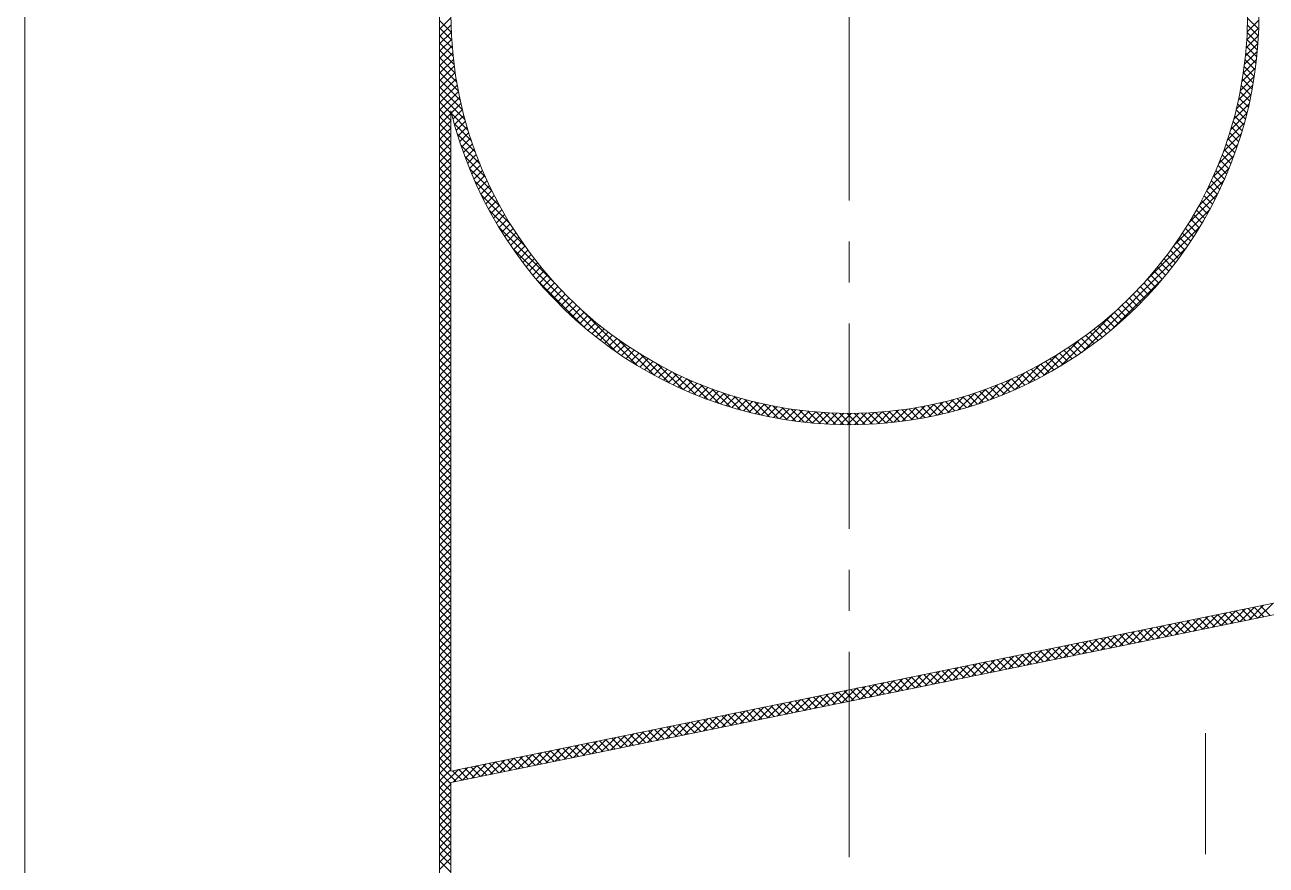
# Model space of a CAD drawing. Header units: millimetres. Extents: x 2882 to 3476, y 1065 to 1485.
# Drawn here: x 3191.02 to 3206.15, y 1157.94 to 1168.18 of the extents above; entities that cross this region are included whole.
import ezdxf

# ---------------------------------------------------------------- set-up
doc = ezdxf.new("R2010")
doc.units = ezdxf.units.MM
doc.linetypes.add('CENTERX2', pattern=[4, 2.5, -0.5, 0.5, -0.5])
for name, color, linetype, lineweight, true_color in [('1', 1, 'Continuous', 18, 0xff0000), ('2', 2, 'Continuous', 18, 0xffff00), ('3', 3, 'CENTERX2', 18, 0x00ff00)]:
    doc.layers.add(name, color=color, linetype=linetype, lineweight=lineweight, true_color=true_color)

msp = doc.modelspace()

# ---------------------------------------------------------------- linework, layer by layer
at = {"layer": '1'}
for p, q in [((3191.02333, 1177.20858), (3191.02333, 1111.95782)), ((3196.07902, 1168.30298), (3196.07902, 1120.86342)), ((3196.21741, 1167.13559), (3196.21741, 1159.09086)), ((3208.26101, 1161.54648), (3196.21741, 1159.09086)), ((3208.3171, 1161.41668), (3196.21741, 1158.94962)), ((3196.21741, 1158.94962), (3196.21741, 1130.21678))]:
    msp.add_line(p, q, dxfattribs=at)
msp.add_circle((3201.07201, 1168.30298), 4.85459, dxfattribs=at)
msp.add_arc((3201.07201, 1168.30298), 4.99298, 193.521266, 41.296095, dxfattribs=at)
at = {"layer": '2'}
for p, q in [((3196.07902, 1168.12974), (3196.21754, 1168.26826)), ((3196.22209, 1168.08998), (3196.07902, 1168.23305)), ((3205.92213, 1168.09456), (3206.06455, 1168.23699)), ((3206.06194, 1168.12841), (3205.92644, 1168.26391)), ((3196.07902, 1168.03994), (3196.21897, 1168.17989)), ((3196.22719, 1167.99508), (3196.07902, 1168.14325)), ((3196.07902, 1167.95014), (3196.22195, 1168.09307)), ((3196.23432, 1167.89814), (3196.07902, 1168.05344)), ((3205.91009, 1167.90292), (3206.05865, 1168.05149)), ((3205.91712, 1167.99976), (3206.0625, 1168.14513)), ((3206.05304, 1167.95771), (3205.92188, 1168.08887)), ((3206.05818, 1168.04236), (3205.92493, 1168.17562)), ((3196.07902, 1167.86033), (3196.2264, 1168.00771)), ((3196.24364, 1167.79902), (3196.07902, 1167.96364)), ((3196.07902, 1167.77053), (3196.23225, 1167.92376)), ((3205.90088, 1167.80391), (3206.05292, 1167.95595)), ((3206.03881, 1167.79233), (3205.91145, 1167.91969)), ((3206.04656, 1167.87438), (3205.91736, 1168.00358)), ((3196.25531, 1167.69755), (3196.07902, 1167.87384)), ((3196.07902, 1167.68073), (3196.23943, 1167.84114)), ((3196.26953, 1167.59353), (3196.07902, 1167.78403)), ((3196.07902, 1167.59093), (3196.2479, 1167.7598)), ((3205.87524, 1167.59866), (3206.03523, 1167.75866)), ((3205.88933, 1167.70256), (3206.04516, 1167.85839)), ((3206.01968, 1167.63185), (3205.89567, 1167.75586)), ((3206.02983, 1167.7115), (3205.9042, 1167.83714)), ((3196.28653, 1167.48673), (3196.07902, 1167.69423)), ((3196.07902, 1167.50112), (3196.25759, 1167.67969)), ((3196.30656, 1167.37689), (3196.07902, 1167.60443)), ((3196.07902, 1167.41132), (3196.26847, 1167.60077)), ((3205.85839, 1167.49201), (3206.02297, 1167.6566)), ((3205.99602, 1167.47592), (3205.87499, 1167.59695)), ((3206.0084, 1167.55334), (3205.88592, 1167.67581)), ((3196.07902, 1167.32152), (3196.28048, 1167.52298)), ((3196.32996, 1167.26368), (3196.07902, 1167.51463)), ((3196.07902, 1167.23172), (3196.2936, 1167.44629)), ((3205.81527, 1167.26929), (3205.99067, 1167.44468)), ((3205.8385, 1167.38232), (3206.00819, 1167.55201)), ((3205.96812, 1167.32421), (3205.84975, 1167.44258)), ((3205.98258, 1167.39955), (3205.86292, 1167.51921)), ((3196.35712, 1167.14673), (3196.07902, 1167.42482)), ((3196.07902, 1167.14191), (3196.30778, 1167.37067)), ((3196.3885, 1167.02555), (3196.07902, 1167.33502)), ((3196.07902, 1167.05211), (3196.32298, 1167.29607)), ((3205.78831, 1167.15253), (3205.97013, 1167.33435)), ((3205.93625, 1167.17647), (3205.82026, 1167.29246)), ((3205.95267, 1167.24986), (3205.83552, 1167.367)), ((3196.21741, 1167.10683), (3196.07902, 1167.24522)), ((3196.21741, 1167.01703), (3196.07902, 1167.15542)), ((3196.22424, 1167.10753), (3196.33919, 1167.22247)), ((3196.24246, 1167.03594), (3196.35636, 1167.14984)), ((3205.75715, 1167.03157), (3205.94628, 1167.22069)), ((3205.90064, 1167.03247), (3205.7868, 1167.14632)), ((3205.9189, 1167.10402), (3205.80401, 1167.21891)), ((3196.07902, 1166.96231), (3196.21741, 1167.1007)), ((3196.21741, 1166.92722), (3196.07902, 1167.06561)), ((3196.07902, 1166.87251), (3196.21741, 1167.0109)), ((3196.21741, 1166.83742), (3196.07902, 1166.97581)), ((3196.4247, 1166.89954), (3196.22672, 1167.09752)), ((3196.46649, 1166.76795), (3196.25864, 1166.9758)), ((3196.26156, 1166.96524), (3196.37447, 1167.07815)), ((3196.28153, 1166.89541), (3196.39349, 1167.00737)), ((3205.67971, 1166.77451), (3205.88703, 1166.98184)), ((3205.7212, 1166.90581), (3205.91873, 1167.10334)), ((3205.86149, 1166.89203), (3205.74957, 1167.00394)), ((3205.8815, 1166.96182), (3205.76864, 1167.07467)), ((3196.07902, 1166.7827), (3196.21741, 1166.92109)), ((3196.21741, 1166.74762), (3196.07902, 1166.88601)), ((3196.07902, 1166.6929), (3196.21741, 1166.83129)), ((3196.51488, 1166.62976), (3196.29532, 1166.84932)), ((3196.30234, 1166.82642), (3196.41341, 1166.93749)), ((3196.32398, 1166.75826), (3196.4342, 1166.86847)), ((3205.63167, 1166.63667), (3205.85061, 1166.85561)), ((3205.81895, 1166.75495), (3205.70878, 1166.86513)), ((3205.84063, 1166.82308), (3205.72961, 1166.9341)), ((3196.21741, 1166.65782), (3196.07902, 1166.79621)), ((3196.07902, 1166.6031), (3196.21741, 1166.74149)), ((3196.21741, 1166.56801), (3196.07902, 1166.7064)), ((3196.57123, 1166.4836), (3196.33749, 1166.71735)), ((3196.34643, 1166.6909), (3196.45583, 1166.8003)), ((3196.36966, 1166.62433), (3196.4783, 1166.73297)), ((3205.57574, 1166.49094), (3205.80872, 1166.72393)), ((3205.7732, 1166.6211), (3205.6646, 1166.7297)), ((3205.79647, 1166.68763), (3205.6871, 1166.797)), ((3196.07902, 1166.5133), (3196.21741, 1166.65169)), ((3196.21741, 1166.47821), (3196.07902, 1166.6166)), ((3196.07902, 1166.42349), (3196.21741, 1166.56188)), ((3196.21741, 1166.38841), (3196.07902, 1166.5268)), ((3196.63753, 1166.3275), (3196.38613, 1166.5789)), ((3196.39367, 1166.55854), (3196.50158, 1166.66644)), ((3196.41844, 1166.4935), (3196.52565, 1166.60071)), ((3196.44395, 1166.42921), (3196.5505, 1166.53576)), ((3205.50999, 1166.33539), (3205.76043, 1166.58583)), ((3205.6988, 1166.42609), (3205.59228, 1166.53261)), ((3205.72435, 1166.49035), (3205.61717, 1166.59752)), ((3205.74915, 1166.55535), (3205.64128, 1166.66322)), ((3196.07902, 1166.33369), (3196.21741, 1166.47208)), ((3196.21741, 1166.29861), (3196.07902, 1166.437)), ((3196.07902, 1166.24389), (3196.21741, 1166.38228)), ((3196.71676, 1166.15847), (3196.44255, 1166.43268)), ((3196.4702, 1166.36565), (3196.57611, 1166.47157)), ((3196.49716, 1166.30281), (3196.60248, 1166.40814)), ((3205.43148, 1166.16708), (3205.70442, 1166.44002)), ((3205.64552, 1166.29977), (3205.54023, 1166.40506)), ((3205.67252, 1166.36257), (3205.56663, 1166.46846)), ((3196.21741, 1166.2088), (3196.07902, 1166.34719)), ((3196.07902, 1166.15409), (3196.21741, 1166.29247)), ((3196.21741, 1166.119), (3196.07902, 1166.25739)), ((3196.81391, 1165.97152), (3196.50861, 1166.27681)), ((3196.52483, 1166.24068), (3196.62958, 1166.34544)), ((3196.5532, 1166.17925), (3196.65741, 1166.28346)), ((3196.58225, 1166.1185), (3196.68595, 1166.2222)), ((3205.33537, 1165.98117), (3205.63888, 1166.28468)), ((3205.56033, 1166.11555), (3205.45665, 1166.21923)), ((3205.58942, 1166.17627), (3205.48523, 1166.28046)), ((3205.61782, 1166.23767), (3205.51309, 1166.3424)), ((3196.07902, 1166.06428), (3196.21741, 1166.20267)), ((3196.21741, 1166.0292), (3196.07902, 1166.16759)), ((3196.07902, 1165.97448), (3196.21741, 1166.11287)), ((3196.21741, 1165.9394), (3196.07902, 1166.07779)), ((3196.93855, 1165.75707), (3196.58713, 1166.1085)), ((3196.61198, 1166.05842), (3196.7152, 1166.16164)), ((3196.64237, 1165.99902), (3196.74514, 1166.10178)), ((3205.21243, 1165.76843), (3205.56106, 1166.11706)), ((3205.50014, 1165.99613), (3205.3974, 1166.09888)), ((3205.53057, 1166.05551), (3205.42737, 1166.15871)), ((3196.07902, 1165.88468), (3196.21741, 1166.02307)), ((3196.21741, 1165.84959), (3196.07902, 1165.98798)), ((3196.07902, 1165.79488), (3196.21741, 1165.93326)), ((3196.67343, 1165.94027), (3196.77576, 1166.0426)), ((3197.11458, 1165.49124), (3196.68266, 1165.92316)), ((3196.70513, 1165.88217), (3196.80705, 1165.98409)), ((3196.73748, 1165.82472), (3196.83901, 1165.92625)), ((3205.04004, 1165.50623), (3205.46651, 1165.9327)), ((3205.40494, 1165.82193), (3205.30343, 1165.92344)), ((3205.43732, 1165.87935), (3205.33542, 1165.98125)), ((3205.46905, 1165.93742), (3205.36675, 1166.03973)), ((3196.21741, 1165.75979), (3196.07902, 1165.89818)), ((3196.07902, 1165.70507), (3196.21741, 1165.84346)), ((3196.21741, 1165.66999), (3196.07902, 1165.80838)), ((3196.77046, 1165.7679), (3196.87163, 1165.86906)), ((3196.80408, 1165.71171), (3196.9049, 1165.81253)), ((3205.33828, 1165.70898), (3205.23747, 1165.80979)), ((3205.37192, 1165.76514), (3205.27077, 1165.86629)), ((3196.07902, 1165.61527), (3196.21741, 1165.75366)), ((3196.21741, 1165.58019), (3196.07902, 1165.71858)), ((3196.07902, 1165.52547), (3196.21741, 1165.66386)), ((3196.21741, 1165.49038), (3196.07902, 1165.62877)), ((3197.49354, 1165.02247), (3196.80372, 1165.7123)), ((3196.83831, 1165.65614), (3196.93882, 1165.75664)), ((3196.87317, 1165.60119), (3196.97337, 1165.70139)), ((3196.90863, 1165.54685), (3197.00855, 1165.64677)), ((3204.69221, 1165.0686), (3205.34701, 1165.7234)), ((3205.23363, 1165.54422), (3205.13373, 1165.64412)), ((3205.26913, 1165.59853), (3205.16894, 1165.69871)), ((3205.30401, 1165.65345), (3205.20353, 1165.75393)), ((3196.07902, 1165.43566), (3196.21741, 1165.57405)), ((3196.21741, 1165.40058), (3196.07902, 1165.53897)), ((3196.07902, 1165.34586), (3196.21741, 1165.48425)), ((3196.9447, 1165.49312), (3197.04436, 1165.59278)), ((3196.98138, 1165.44), (3197.08079, 1165.53941)), ((3197.01865, 1165.38747), (3197.11784, 1165.48666)), ((3203.90481, 1164.19139), (3205.18359, 1165.47017)), ((3205.12353, 1165.38492), (3205.02435, 1165.4841)), ((3205.16083, 1165.43742), (3205.06143, 1165.53682)), ((3205.19753, 1165.49052), (3205.09789, 1165.59016)), ((3196.21741, 1165.31078), (3196.07902, 1165.44917)), ((3196.07902, 1165.25606), (3196.21741, 1165.39445)), ((3196.21741, 1165.22098), (3196.07902, 1165.35937)), ((3198.225, 1164.20122), (3196.97024, 1165.45597)), ((3197.05652, 1165.33553), (3197.1555, 1165.43451)), ((3197.09497, 1165.28418), (3197.19377, 1165.38298)), ((3197.13402, 1165.23343), (3197.23265, 1165.33205)), ((3205.00807, 1165.23096), (3204.90946, 1165.32958)), ((3205.04715, 1165.28169), (3204.94836, 1165.38048)), ((3205.08563, 1165.33301), (3204.98666, 1165.43199)), ((3196.07902, 1165.16626), (3196.21741, 1165.30465)), ((3196.21741, 1165.13117), (3196.07902, 1165.26956)), ((3196.07902, 1165.07645), (3196.21741, 1165.21484)), ((3196.21741, 1165.04137), (3196.07902, 1165.17976)), ((3197.17365, 1165.18325), (3197.27212, 1165.28173)), ((3197.21386, 1165.13366), (3197.3122, 1165.232)), ((3197.25465, 1165.08465), (3197.35287, 1165.18287)), ((3204.88736, 1165.08227), (3204.78915, 1165.18048)), ((3204.92818, 1165.13125), (3204.82985, 1165.22959)), ((3204.96842, 1165.18082), (3204.86995, 1165.27929)), ((3196.07902, 1164.98665), (3196.21741, 1165.12504)), ((3196.21741, 1164.95157), (3196.07902, 1165.08996)), ((3196.07902, 1164.89685), (3196.21741, 1165.03524)), ((3197.83482, 1164.5016), (3197.27062, 1165.06579)), ((3197.29601, 1165.03621), (3197.39413, 1165.13433)), ((3197.33796, 1164.98835), (3197.43599, 1165.08638)), ((3197.38047, 1164.94106), (3197.47844, 1165.03903)), ((3204.28089, 1164.47768), (3204.89731, 1165.09409)), ((3204.76145, 1164.93877), (3204.66349, 1165.03673)), ((3204.804, 1164.98603), (3204.70597, 1165.08406)), ((3204.84597, 1165.03386), (3204.74785, 1165.13198)), ((3196.21741, 1164.86177), (3196.07902, 1165.00016)), ((3196.07902, 1164.80705), (3196.21741, 1164.94544)), ((3196.21741, 1164.77196), (3196.07902, 1164.91035)), ((3197.42356, 1164.89435), (3197.52148, 1164.99226)), ((3197.46722, 1164.84821), (3197.5651, 1164.94609)), ((3197.51146, 1164.80264), (3197.60932, 1164.9005)), ((3204.63039, 1164.80043), (3204.53253, 1164.89829)), ((3204.67465, 1164.84597), (3204.57677, 1164.94385)), ((3204.71834, 1164.89209), (3204.62042, 1164.99)), ((3196.07902, 1164.71724), (3196.21741, 1164.85563)), ((3196.21741, 1164.68216), (3196.07902, 1164.82055)), ((3196.07902, 1164.62744), (3196.21741, 1164.76583)), ((3196.21741, 1164.59236), (3196.07902, 1164.73075)), ((3197.55626, 1164.75764), (3197.65412, 1164.8555)), ((3197.60163, 1164.71321), (3197.6995, 1164.81108)), ((3197.64758, 1164.66936), (3197.74548, 1164.76726)), ((3197.6941, 1164.62607), (3197.79205, 1164.72402)), ((3198.48133, 1164.03469), (3197.7915, 1164.72452)), ((3204.44763, 1164.62398), (3204.34968, 1164.72192)), ((3204.49418, 1164.66723), (3204.39627, 1164.76513)), ((3204.54015, 1164.71106), (3204.44228, 1164.80893)), ((3204.58555, 1164.75546), (3204.4877, 1164.85332)), ((3196.07902, 1164.53764), (3196.21741, 1164.67603)), ((3196.21741, 1164.50256), (3196.07902, 1164.64095)), ((3196.07902, 1164.44784), (3196.21741, 1164.58623)), ((3197.74119, 1164.58336), (3197.8392, 1164.68137)), ((3197.78885, 1164.54122), (3197.88694, 1164.63931)), ((3197.83709, 1164.49966), (3197.93528, 1164.59784)), ((3197.88591, 1164.45867), (3197.98421, 1164.55697)), ((3203.65159, 1164.02797), (3204.30639, 1164.68277)), ((3204.25571, 1164.45669), (3204.15741, 1164.55499)), ((3204.30455, 1164.49765), (3204.20636, 1164.59584)), ((3204.35282, 1164.53918), (3204.25473, 1164.63727)), ((3204.40051, 1164.58129), (3204.3025, 1164.6793)), ((3196.21741, 1164.41275), (3196.07902, 1164.55114)), ((3196.07902, 1164.35803), (3196.21741, 1164.49642)), ((3196.21741, 1164.32295), (3196.07902, 1164.46134)), ((3196.07902, 1164.26823), (3196.21741, 1164.40662)), ((3197.9353, 1164.41826), (3198.03373, 1164.51669)), ((3197.98528, 1164.37844), (3198.08385, 1164.47701)), ((3198.03584, 1164.33919), (3198.13458, 1164.43793)), ((3204.10569, 1164.33729), (3204.00695, 1164.43604)), ((3204.15628, 1164.37651), (3204.0577, 1164.47509)), ((3204.20628, 1164.41631), (3204.10785, 1164.51474)), ((3196.21741, 1164.23315), (3196.07902, 1164.37154)), ((3196.07902, 1164.17843), (3196.21741, 1164.31682)), ((3196.21741, 1164.14335), (3196.07902, 1164.28173)), ((3198.08698, 1164.30054), (3198.1859, 1164.39945)), ((3198.13872, 1164.26247), (3198.23784, 1164.36159)), ((3198.19105, 1164.22499), (3198.29038, 1164.32433)), ((3198.24397, 1164.18811), (3198.34354, 1164.28769)), ((3198.69219, 1163.91363), (3198.26027, 1164.34555)), ((3203.44228, 1163.90847), (3203.86875, 1164.33494)), ((3203.89745, 1164.18633), (3203.79786, 1164.28591)), ((3203.9504, 1164.22318), (3203.85105, 1164.32253)), ((3204.00276, 1164.26063), (3203.90363, 1164.35975)), ((3204.05452, 1164.29867), (3203.95559, 1164.39759)), ((3196.07902, 1164.08863), (3196.21741, 1164.22702)), ((3196.21741, 1164.05354), (3196.07902, 1164.19193)), ((3196.07902, 1163.99882), (3196.21741, 1164.13721)), ((3196.21741, 1163.96374), (3196.07902, 1164.10213)), ((3198.29749, 1164.15184), (3198.39732, 1164.25166)), ((3198.35162, 1164.11616), (3198.45173, 1164.21627)), ((3198.40636, 1164.0811), (3198.50676, 1164.1815)), ((3198.46172, 1164.04665), (3198.56243, 1164.14736)), ((3198.5177, 1164.01283), (3198.61874, 1164.11387)), ((3198.87753, 1163.8181), (3198.5261, 1164.16952)), ((3203.25793, 1163.81392), (3203.60656, 1164.16255)), ((3203.62357, 1164.01119), (3203.52251, 1164.11226)), ((3203.67958, 1164.04499), (3203.57885, 1164.14572)), ((3203.73496, 1164.07941), (3203.63455, 1164.17982)), ((3203.78973, 1164.11444), (3203.68962, 1164.21455)), ((3203.84389, 1164.15008), (3203.74405, 1164.24992)), ((3196.07902, 1163.90902), (3196.21741, 1164.04741)), ((3196.21741, 1163.87394), (3196.07902, 1164.01233)), ((3196.07902, 1163.81922), (3196.21741, 1163.95761)), ((3198.5743, 1163.97963), (3198.6757, 1164.08103)), ((3198.63154, 1163.94706), (3198.73332, 1164.04885)), ((3198.68941, 1163.91514), (3198.7916, 1164.01732)), ((3199.04584, 1163.73959), (3198.74054, 1164.04488)), ((3198.74794, 1163.88386), (3198.85055, 1163.98647)), ((3198.80712, 1163.85324), (3198.91018, 1163.9563)), ((3203.09031, 1163.7361), (3203.39382, 1164.03961)), ((3203.33399, 1163.85176), (3203.23091, 1163.95485)), ((3203.3932, 1163.88235), (3203.29057, 1163.98498)), ((3203.45176, 1163.9136), (3203.34955, 1164.0158)), ((3203.50967, 1163.94549), (3203.40787, 1164.04729)), ((3203.56694, 1163.97802), (3203.46552, 1164.07945)), ((3196.21741, 1163.78414), (3196.07902, 1163.92252)), ((3196.07902, 1163.72942), (3196.21741, 1163.86781)), ((3196.21741, 1163.69433), (3196.07902, 1163.83272)), ((3198.86696, 1163.82328), (3198.9705, 1163.92682)), ((3198.92748, 1163.794), (3199.03152, 1163.89804)), ((3199.20171, 1163.67352), (3198.9275, 1163.94773)), ((3198.98868, 1163.76539), (3199.09325, 1163.86996)), ((3199.05058, 1163.73749), (3199.1557, 1163.84261)), ((3199.34793, 1163.6171), (3199.09653, 1163.8685)), ((3199.11317, 1163.71028), (3199.21889, 1163.81599)), ((3199.48638, 1163.56846), (3199.25263, 1163.8022)), ((3202.65106, 1163.56626), (3202.88404, 1163.79924)), ((3202.78916, 1163.61456), (3203.0396, 1163.865)), ((3203.02777, 1163.70897), (3202.92203, 1163.81471)), ((3202.93496, 1163.67056), (3203.2079, 1163.9435)), ((3203.0904, 1163.73614), (3202.98525, 1163.8413)), ((3203.15233, 1163.76402), (3203.04773, 1163.86861)), ((3203.21356, 1163.79259), (3203.1095, 1163.89665)), ((3203.27411, 1163.82184), (3203.17055, 1163.9254)), ((3196.07902, 1163.63961), (3196.21741, 1163.778)), ((3196.21741, 1163.60453), (3196.07902, 1163.74292)), ((3196.07902, 1163.54981), (3196.21741, 1163.6882)), ((3196.21741, 1163.51473), (3196.07902, 1163.65312)), ((3199.17649, 1163.68379), (3199.28282, 1163.79012)), ((3199.24052, 1163.65803), (3199.3475, 1163.76501)), ((3199.3053, 1163.633), (3199.41297, 1163.74067)), ((3199.37084, 1163.60873), (3199.47922, 1163.71712)), ((3199.61835, 1163.52629), (3199.39879, 1163.74585)), ((3199.43714, 1163.58523), (3199.54628, 1163.69437)), ((3199.50423, 1163.56252), (3199.61416, 1163.67245)), ((3199.74483, 1163.48961), (3199.53698, 1163.69746)), ((3199.57211, 1163.5406), (3199.68288, 1163.65137)), ((3199.86655, 1163.4577), (3199.66857, 1163.65567)), ((3202.27164, 1163.45625), (3202.46917, 1163.65378)), ((3202.39314, 1163.48795), (3202.60047, 1163.69528)), ((3202.56857, 1163.53955), (3202.45776, 1163.65037)), ((3202.51937, 1163.52438), (3202.73831, 1163.74331)), ((3202.63649, 1163.56143), (3202.52652, 1163.6714)), ((3202.70362, 1163.58411), (3202.59444, 1163.69328)), ((3202.76996, 1163.60757), (3202.66154, 1163.71599)), ((3202.83553, 1163.6318), (3202.72783, 1163.7395)), ((3202.90035, 1163.65679), (3202.79333, 1163.7638)), ((3202.96442, 1163.68252), (3202.85806, 1163.78888)), ((3196.07902, 1163.46001), (3196.21741, 1163.5984)), ((3196.21741, 1163.42492), (3196.07902, 1163.56331)), ((3196.07902, 1163.37021), (3196.21741, 1163.5086)), ((3199.64082, 1163.51951), (3199.75247, 1163.63116)), ((3199.71036, 1163.49925), (3199.82294, 1163.61182)), ((3199.78077, 1163.47985), (3199.89432, 1163.5934)), ((3199.98409, 1163.42996), (3199.79458, 1163.61947)), ((3199.85205, 1163.46133), (3199.96663, 1163.5759)), ((3200.09791, 1163.40593), (3199.91576, 1163.58809)), ((3199.92423, 1163.44371), (3200.03989, 1163.55937)), ((3199.99734, 1163.42702), (3200.11414, 1163.54382)), ((3200.2084, 1163.38525), (3200.03271, 1163.56094)), ((3200.07141, 1163.41128), (3200.18942, 1163.52929)), ((3200.31587, 1163.36758), (3200.14592, 1163.53753)), ((3200.14646, 1163.39653), (3200.26574, 1163.5158)), ((3200.22252, 1163.38279), (3200.34314, 1163.50341)), ((3200.42058, 1163.35267), (3200.25576, 1163.5175)), ((3200.52276, 1163.34029), (3200.36256, 1163.5005)), ((3201.61633, 1163.33975), (3201.77632, 1163.49975)), ((3201.71839, 1163.35201), (3201.88298, 1163.5166)), ((3201.91775, 1163.38214), (3201.79706, 1163.50283)), ((3201.82297, 1163.36679), (3201.99266, 1163.53648)), ((3201.99387, 1163.39583), (3201.87453, 1163.51517)), ((3201.9303, 1163.38432), (3202.10569, 1163.55971)), ((3202.06897, 1163.41054), (3201.9509, 1163.5286)), ((3202.14308, 1163.42623), (3202.02622, 1163.54309)), ((3202.04064, 1163.40485), (3202.22245, 1163.58667)), ((3202.21624, 1163.44287), (3202.10052, 1163.55859)), ((3202.15429, 1163.4287), (3202.34342, 1163.61783)), ((3202.28847, 1163.46044), (3202.17384, 1163.57507)), ((3202.35979, 1163.47892), (3202.24619, 1163.59252)), ((3202.43024, 1163.49828), (3202.31761, 1163.6109)), ((3202.49982, 1163.5185), (3202.38813, 1163.63019)), ((3196.21741, 1163.33512), (3196.07902, 1163.47351)), ((3196.07902, 1163.2804), (3196.21741, 1163.41879)), ((3196.21741, 1163.24532), (3196.07902, 1163.38371)), ((3200.29963, 1163.37009), (3200.42168, 1163.49214)), ((3200.37782, 1163.35848), (3200.50138, 1163.48204)), ((3200.45714, 1163.348), (3200.58229, 1163.47315)), ((3200.6226, 1163.33026), (3200.46658, 1163.48628)), ((3200.53762, 1163.33867), (3200.66446, 1163.46552)), ((3200.72026, 1163.3224), (3200.56805, 1163.47461)), ((3200.6193, 1163.33056), (3200.74796, 1163.45921)), ((3200.8159, 1163.31657), (3200.66717, 1163.46529)), ((3200.70225, 1163.3237), (3200.83283, 1163.45428)), ((3200.90963, 1163.31263), (3200.76411, 1163.45816)), ((3200.78651, 1163.31816), (3200.91914, 1163.45079)), ((3201.00158, 1163.31049), (3200.85901, 1163.45306)), ((3200.87215, 1163.31399), (3201.00697, 1163.44882)), ((3201.09184, 1163.31003), (3200.95201, 1163.44987)), ((3200.95922, 1163.31127), (3201.0964, 1163.44844)), ((3201.1805, 1163.31117), (3201.04321, 1163.44847)), ((3201.04781, 1163.31005), (3201.18752, 1163.44976)), ((3201.26765, 1163.31383), (3201.13272, 1163.44876)), ((3201.13799, 1163.31043), (3201.28042, 1163.45286)), ((3201.35335, 1163.31793), (3201.22062, 1163.45066)), ((3201.22985, 1163.31249), (3201.37523, 1163.45786)), ((3201.43768, 1163.3234), (3201.30701, 1163.45407)), ((3201.3235, 1163.31633), (3201.47206, 1163.46489)), ((3201.52069, 1163.33019), (3201.39195, 1163.45894)), ((3201.41904, 1163.32207), (3201.57107, 1163.4741)), ((3201.60244, 1163.33825), (3201.47551, 1163.46518)), ((3201.5166, 1163.32983), (3201.67243, 1163.48566)), ((3201.68298, 1163.34751), (3201.55775, 1163.47274)), ((3201.76235, 1163.35795), (3201.63872, 1163.48157)), ((3201.84059, 1163.3695), (3201.71848, 1163.49162)), ((3196.07902, 1163.1906), (3196.21741, 1163.32899)), ((3196.21741, 1163.15552), (3196.07902, 1163.29391)), ((3196.07902, 1163.1008), (3196.21741, 1163.23919)), ((3196.21741, 1163.06571), (3196.07902, 1163.2041)), ((3196.07902, 1163.011), (3196.21741, 1163.14939)), ((3196.21741, 1162.97591), (3196.07902, 1163.1143)), ((3196.07902, 1162.92119), (3196.21741, 1163.05958)), ((3196.21741, 1162.88611), (3196.07902, 1163.0245)), ((3196.07902, 1162.83139), (3196.21741, 1162.96978)), ((3196.21741, 1162.79631), (3196.07902, 1162.9347)), ((3196.07902, 1162.74159), (3196.21741, 1162.87998)), ((3196.21741, 1162.7065), (3196.07902, 1162.84489)), ((3196.07902, 1162.65179), (3196.21741, 1162.79018)), ((3196.21741, 1162.6167), (3196.07902, 1162.75509)), ((3196.07902, 1162.56198), (3196.21741, 1162.70037)), ((3196.21741, 1162.5269), (3196.07902, 1162.66529)), ((3196.07902, 1162.47218), (3196.21741, 1162.61057)), ((3196.21741, 1162.4371), (3196.07902, 1162.57549)), ((3196.07902, 1162.38238), (3196.21741, 1162.52077)), ((3196.21741, 1162.34729), (3196.07902, 1162.48568)), ((3196.07902, 1162.29258), (3196.21741, 1162.43096)), ((3196.21741, 1162.25749), (3196.07902, 1162.39588)), ((3196.07902, 1162.20277), (3196.21741, 1162.34116)), ((3196.21741, 1162.16769), (3196.07902, 1162.30608)), ((3196.07902, 1162.11297), (3196.21741, 1162.25136)), ((3196.21741, 1162.07789), (3196.07902, 1162.21628)), ((3196.07902, 1162.02317), (3196.21741, 1162.16156)), ((3196.21741, 1161.98808), (3196.07902, 1162.12647)), ((3196.07902, 1161.93337), (3196.21741, 1162.07175)), ((3196.21741, 1161.89828), (3196.07902, 1162.03667)), ((3196.07902, 1161.84356), (3196.21741, 1161.98195)), ((3196.21741, 1161.80848), (3196.07902, 1161.94687)), ((3196.07902, 1161.75376), (3196.21741, 1161.89215)), ((3196.21741, 1161.71868), (3196.07902, 1161.85707)), ((3196.07902, 1161.66396), (3196.21741, 1161.80235)), ((3196.21741, 1161.62887), (3196.07902, 1161.76726)), ((3196.07902, 1161.57415), (3196.21741, 1161.71254)), ((3196.21741, 1161.53907), (3196.07902, 1161.67746)), ((3196.07902, 1161.48435), (3196.21741, 1161.62274)), ((3196.21741, 1161.44927), (3196.07902, 1161.58766)), ((3196.07902, 1161.39455), (3196.21741, 1161.53294)), ((3196.21741, 1161.35947), (3196.07902, 1161.49786)), ((3196.07902, 1161.30475), (3196.21741, 1161.44314)), ((3196.21741, 1161.26966), (3196.07902, 1161.40805)), ((3196.07902, 1161.21494), (3196.21741, 1161.35333)), ((3196.21741, 1161.17986), (3196.07902, 1161.31825)), ((3196.07902, 1161.12514), (3196.21741, 1161.26353)), ((3196.21741, 1161.09006), (3196.07902, 1161.22845)), ((3196.07902, 1161.03534), (3196.21741, 1161.17373)), ((3196.21741, 1161.00026), (3196.07902, 1161.13865)), ((3196.07902, 1160.94554), (3196.21741, 1161.08393)), ((3205.83193, 1160.90996), (3206.00934, 1161.08737)), ((3205.94473, 1160.93296), (3206.12214, 1161.11037)), ((3206.12602, 1160.96993), (3206.0087, 1161.08724)), ((3206.05753, 1160.95596), (3206.23494, 1161.13337)), ((3206.20061, 1160.98514), (3206.0833, 1161.10245)), ((3196.21741, 1160.91045), (3196.07902, 1161.04884)), ((3196.07902, 1160.85573), (3196.21741, 1160.99412)), ((3196.21741, 1160.82065), (3196.07902, 1160.95904)), ((3205.04231, 1160.74897), (3205.21972, 1160.92638)), ((3205.15512, 1160.77197), (3205.33252, 1160.94938)), ((3205.38009, 1160.81784), (3205.26277, 1160.93515)), ((3205.26792, 1160.79497), (3205.44533, 1160.97238)), ((3205.45468, 1160.83305), (3205.33736, 1160.95036)), ((3205.38072, 1160.81797), (3205.55813, 1160.99538)), ((3205.52927, 1160.84825), (3205.41196, 1160.96557)), ((3205.60387, 1160.86346), (3205.48655, 1160.98078)), ((3205.49352, 1160.84097), (3205.67093, 1161.01837)), ((3205.67846, 1160.87867), (3205.56114, 1160.99599)), ((3205.60632, 1160.86396), (3205.78373, 1161.04137)), ((3205.75305, 1160.89388), (3205.63574, 1161.0112)), ((3205.82765, 1160.90909), (3205.71033, 1161.02641)), ((3205.71913, 1160.88696), (3205.89654, 1161.06437)), ((3205.90224, 1160.9243), (3205.78492, 1161.04162)), ((3205.97683, 1160.93951), (3205.85952, 1161.05683)), ((3206.05143, 1160.95472), (3205.93411, 1161.07204)), ((3196.07902, 1160.76593), (3196.21741, 1160.90432)), ((3196.21741, 1160.73085), (3196.07902, 1160.86924)), ((3196.07902, 1160.67613), (3196.21741, 1160.81452)), ((3196.21741, 1160.64105), (3196.07902, 1160.77944)), ((3204.3655, 1160.61097), (3204.54291, 1160.78838)), ((3204.4783, 1160.63397), (3204.65571, 1160.81138)), ((3204.63415, 1160.66574), (3204.51684, 1160.78306)), ((3204.5911, 1160.65697), (3204.76851, 1160.83438)), ((3204.70875, 1160.68095), (3204.59143, 1160.79827)), ((3204.78334, 1160.69616), (3204.66602, 1160.81348)), ((3204.70391, 1160.67997), (3204.88132, 1160.85738)), ((3204.85793, 1160.71137), (3204.74062, 1160.82869)), ((3204.93253, 1160.72658), (3204.81521, 1160.8439)), ((3204.81671, 1160.70297), (3204.99412, 1160.88038)), ((3205.00712, 1160.74179), (3204.8898, 1160.85911)), ((3204.92951, 1160.72597), (3205.10692, 1160.90338)), ((3205.08171, 1160.757), (3204.9644, 1160.87432)), ((3205.15631, 1160.77221), (3205.03899, 1160.88953)), ((3205.2309, 1160.78742), (3205.11358, 1160.90473)), ((3205.30549, 1160.80263), (3205.18818, 1160.91994)), ((3196.07902, 1160.58633), (3196.21741, 1160.72472)), ((3196.21741, 1160.55124), (3196.07902, 1160.68963)), ((3196.07902, 1160.49652), (3196.21741, 1160.63491)), ((3203.57588, 1160.44997), (3203.75329, 1160.62738)), ((3203.68868, 1160.47297), (3203.86609, 1160.65038)), ((3203.88822, 1160.51365), (3203.7709, 1160.63097)), ((3203.80149, 1160.49597), (3203.9789, 1160.67338)), ((3203.96281, 1160.52886), (3203.8455, 1160.64618)), ((3203.91429, 1160.51897), (3204.0917, 1160.69638)), ((3204.03741, 1160.54407), (3203.92009, 1160.66139)), ((3204.112, 1160.55928), (3203.99468, 1160.6766)), ((3204.02709, 1160.54197), (3204.2045, 1160.71938)), ((3204.18659, 1160.57449), (3204.06928, 1160.69181)), ((3204.13989, 1160.56497), (3204.3173, 1160.74238)), ((3204.26119, 1160.5897), (3204.14387, 1160.70702)), ((3204.33578, 1160.60491), (3204.21846, 1160.72222)), ((3204.2527, 1160.58797), (3204.43011, 1160.76538)), ((3204.41037, 1160.62012), (3204.29306, 1160.73743)), ((3204.48497, 1160.63533), (3204.36765, 1160.75264)), ((3204.55956, 1160.65054), (3204.44224, 1160.76785)), ((3196.21741, 1160.46144), (3196.07902, 1160.59983)), ((3196.07902, 1160.40672), (3196.21741, 1160.54511)), ((3196.21741, 1160.37164), (3196.07902, 1160.51003)), ((3202.89907, 1160.31197), (3203.07648, 1160.48938)), ((3203.01187, 1160.33497), (3203.18928, 1160.51238)), ((3203.14229, 1160.36156), (3203.02497, 1160.47888)), ((3203.21688, 1160.37677), (3203.09956, 1160.49409)), ((3203.12467, 1160.35797), (3203.30208, 1160.53538)), ((3203.29147, 1160.39198), (3203.17416, 1160.5093)), ((3203.23748, 1160.38097), (3203.41489, 1160.55838)), ((3203.36607, 1160.40719), (3203.24875, 1160.52451)), ((3203.44066, 1160.4224), (3203.32334, 1160.53971)), ((3203.35028, 1160.40397), (3203.52769, 1160.58138)), ((3203.51525, 1160.43761), (3203.39794, 1160.55492)), ((3203.46308, 1160.42697), (3203.64049, 1160.60438)), ((3203.58985, 1160.45282), (3203.47253, 1160.57013)), ((3203.66444, 1160.46803), (3203.54712, 1160.58534)), ((3203.73903, 1160.48323), (3203.62172, 1160.60055)), ((3203.81363, 1160.49844), (3203.69631, 1160.61576)), ((3196.07902, 1160.31692), (3196.21741, 1160.45531)), ((3196.21741, 1160.28184), (3196.07902, 1160.42022)), ((3196.07902, 1160.22712), (3196.21741, 1160.36551)), ((3196.21741, 1160.19203), (3196.07902, 1160.33042)), ((3202.10945, 1160.15097), (3202.28686, 1160.32838)), ((3202.22225, 1160.17397), (3202.39966, 1160.35138)), ((3202.39635, 1160.20947), (3202.27904, 1160.32679)), ((3202.33506, 1160.19697), (3202.51247, 1160.37438)), ((3202.47095, 1160.22468), (3202.35363, 1160.342)), ((3202.54554, 1160.23989), (3202.42822, 1160.3572)), ((3202.44786, 1160.21997), (3202.62527, 1160.39738)), ((3202.62013, 1160.2551), (3202.50282, 1160.37241)), ((3202.56066, 1160.24297), (3202.73807, 1160.42038)), ((3202.69473, 1160.27031), (3202.57741, 1160.38762)), ((3202.76932, 1160.28552), (3202.652, 1160.40283)), ((3202.67346, 1160.26597), (3202.85087, 1160.44338)), ((3202.84391, 1160.30072), (3202.7266, 1160.41804)), ((3202.78627, 1160.28897), (3202.96368, 1160.46638)), ((3202.91851, 1160.31593), (3202.80119, 1160.43325)), ((3202.9931, 1160.33114), (3202.87578, 1160.44846)), ((3203.06769, 1160.34635), (3202.95038, 1160.46367)), ((3196.07902, 1160.13731), (3196.21741, 1160.2757)), ((3196.21741, 1160.10223), (3196.07902, 1160.24062)), ((3196.07902, 1160.04751), (3196.21741, 1160.1859)), ((3201.31984, 1159.98997), (3201.49725, 1160.16738)), ((3201.43264, 1160.01297), (3201.61005, 1160.19038)), ((3201.65042, 1160.05738), (3201.5331, 1160.17469)), ((3201.54544, 1160.03597), (3201.72285, 1160.21338)), ((3201.72501, 1160.07259), (3201.60769, 1160.1899)), ((3201.65824, 1160.05897), (3201.83565, 1160.23638)), ((3201.7996, 1160.0878), (3201.68229, 1160.20511)), ((3201.8742, 1160.10301), (3201.75688, 1160.22032)), ((3201.77105, 1160.08197), (3201.94846, 1160.25938)), ((3201.94879, 1160.11821), (3201.83147, 1160.23553)), ((3201.88385, 1160.10497), (3202.06126, 1160.28238)), ((3202.02338, 1160.13342), (3201.90607, 1160.25074)), ((3202.09798, 1160.14863), (3201.98066, 1160.26595)), ((3201.99665, 1160.12797), (3202.17406, 1160.30538)), ((3202.17257, 1160.16384), (3202.05526, 1160.28116)), ((3202.24717, 1160.17905), (3202.12985, 1160.29637)), ((3202.32176, 1160.19426), (3202.20444, 1160.31158)), ((3196.21741, 1160.01243), (3196.07902, 1160.15082)), ((3196.07902, 1159.95771), (3196.21741, 1160.0961)), ((3196.21741, 1159.92263), (3196.07902, 1160.06101)), ((3200.64302, 1159.85198), (3200.82043, 1160.02939)), ((3200.75582, 1159.87498), (3200.93323, 1160.05238)), ((3200.90448, 1159.90529), (3200.78717, 1160.0226)), ((3200.97908, 1159.9205), (3200.86176, 1160.03781)), ((3200.86863, 1159.89797), (3201.04604, 1160.07538)), ((3201.05367, 1159.9357), (3200.93635, 1160.05302)), ((3200.98143, 1159.92097), (3201.15884, 1160.09838)), ((3201.12826, 1159.95091), (3201.01095, 1160.06823)), ((3201.20286, 1159.96612), (3201.08554, 1160.08344)), ((3201.09423, 1159.94397), (3201.27164, 1160.12138)), ((3201.27745, 1159.98133), (3201.16013, 1160.09865)), ((3201.20703, 1159.96697), (3201.38444, 1160.14438)), ((3201.35204, 1159.99654), (3201.23473, 1160.11386)), ((3201.42664, 1160.01175), (3201.30932, 1160.12907)), ((3201.50123, 1160.02696), (3201.38391, 1160.14428)), ((3201.57582, 1160.04217), (3201.45851, 1160.15949)), ((3196.07902, 1159.86791), (3196.21741, 1160.0063)), ((3196.21741, 1159.83282), (3196.07902, 1159.97121)), ((3196.07902, 1159.7781), (3196.21741, 1159.91649)), ((3196.21741, 1159.74302), (3196.07902, 1159.88141)), ((3199.85341, 1159.69098), (3200.03082, 1159.86839)), ((3199.96621, 1159.71398), (3200.14362, 1159.89139)), ((3200.15855, 1159.75319), (3200.04123, 1159.87051)), ((3200.07901, 1159.73698), (3200.25642, 1159.91439)), ((3200.23314, 1159.7684), (3200.11583, 1159.88572)), ((3200.30774, 1159.78361), (3200.19042, 1159.90093)), ((3200.19181, 1159.75998), (3200.36922, 1159.93739)), ((3200.38233, 1159.79882), (3200.26501, 1159.91614)), ((3200.30462, 1159.78298), (3200.48202, 1159.96039)), ((3200.45692, 1159.81403), (3200.33961, 1159.93135)), ((3200.53152, 1159.82924), (3200.4142, 1159.94656)), ((3200.41742, 1159.80598), (3200.59483, 1159.98339)), ((3200.60611, 1159.84445), (3200.48879, 1159.96177)), ((3200.53022, 1159.82898), (3200.70763, 1160.00639)), ((3200.6807, 1159.85966), (3200.56339, 1159.97698)), ((3200.7553, 1159.87487), (3200.63798, 1159.99218)), ((3200.82989, 1159.89008), (3200.71257, 1160.00739)), ((3196.07902, 1159.6883), (3196.21741, 1159.82669)), ((3196.21741, 1159.65322), (3196.07902, 1159.79161)), ((3196.07902, 1159.5985), (3196.21741, 1159.73689)), ((3199.17659, 1159.55298), (3199.354, 1159.73039)), ((3199.28939, 1159.57598), (3199.4668, 1159.75339)), ((3199.41262, 1159.6011), (3199.2953, 1159.71842)), ((3199.48721, 1159.61631), (3199.36989, 1159.73363)), ((3199.4022, 1159.59898), (3199.57961, 1159.77639)), ((3199.5618, 1159.63152), (3199.44449, 1159.74884)), ((3199.515, 1159.62198), (3199.69241, 1159.79939)), ((3199.6364, 1159.64673), (3199.51908, 1159.76405)), ((3199.71099, 1159.66194), (3199.59367, 1159.77926)), ((3199.6278, 1159.64498), (3199.80521, 1159.82239)), ((3199.78558, 1159.67715), (3199.66827, 1159.79447)), ((3199.7406, 1159.66798), (3199.91801, 1159.84539)), ((3199.86018, 1159.69236), (3199.74286, 1159.80967)), ((3199.93477, 1159.70757), (3199.81745, 1159.82488)), ((3200.00936, 1159.72278), (3199.89205, 1159.84009)), ((3200.08396, 1159.73799), (3199.96664, 1159.8553)), ((3196.21741, 1159.56341), (3196.07902, 1159.7018)), ((3196.07902, 1159.5087), (3196.21741, 1159.64709)), ((3196.21741, 1159.47361), (3196.07902, 1159.612)), ((3198.38698, 1159.39198), (3198.56439, 1159.56939)), ((3198.49978, 1159.41498), (3198.67719, 1159.59239)), ((3198.66668, 1159.44901), (3198.54937, 1159.56633)), ((3198.61258, 1159.43798), (3198.78999, 1159.61539)), ((3198.74128, 1159.46422), (3198.62396, 1159.58154)), ((3198.81587, 1159.47943), (3198.69855, 1159.59675)), ((3198.72538, 1159.46098), (3198.90279, 1159.63839)), ((3198.89046, 1159.49464), (3198.77315, 1159.61195)), ((3198.83819, 1159.48398), (3199.01559, 1159.66139)), ((3198.96506, 1159.50985), (3198.84774, 1159.62716)), ((3199.03965, 1159.52506), (3198.92233, 1159.64237)), ((3198.95099, 1159.50698), (3199.1284, 1159.68439)), ((3199.11424, 1159.54027), (3198.99693, 1159.65758)), ((3199.06379, 1159.52998), (3199.2412, 1159.70739)), ((3199.18884, 1159.55548), (3199.07152, 1159.67279)), ((3199.26343, 1159.57068), (3199.14611, 1159.688)), ((3199.33802, 1159.58589), (3199.22071, 1159.70321)), ((3196.07902, 1159.41889), (3196.21741, 1159.55728)), ((3196.21741, 1159.38381), (3196.07902, 1159.5222)), ((3196.07902, 1159.32909), (3196.21741, 1159.46748)), ((3196.21741, 1159.29401), (3196.07902, 1159.4324)), ((3197.71016, 1159.25398), (3197.88757, 1159.43139)), ((3197.92075, 1159.29692), (3197.80343, 1159.41424)), ((3197.82296, 1159.27698), (3198.00037, 1159.45439)), ((3197.99534, 1159.31213), (3197.87803, 1159.42944)), ((3197.93577, 1159.29998), (3198.11318, 1159.47739)), ((3198.06994, 1159.32734), (3197.95262, 1159.44465)), ((3198.14453, 1159.34255), (3198.02721, 1159.45986)), ((3198.04857, 1159.32298), (3198.22598, 1159.50039)), ((3198.21912, 1159.35776), (3198.10181, 1159.47507)), ((3198.16137, 1159.34598), (3198.33878, 1159.52339)), ((3198.29372, 1159.37296), (3198.1764, 1159.49028)), ((3198.36831, 1159.38817), (3198.25099, 1159.50549)), ((3198.27417, 1159.36898), (3198.45158, 1159.54639)), ((3198.4429, 1159.40338), (3198.32559, 1159.5207)), ((3198.5175, 1159.41859), (3198.40018, 1159.53591)), ((3198.59209, 1159.4338), (3198.47477, 1159.55112)), ((3196.07902, 1159.23929), (3196.21741, 1159.37768)), ((3196.21741, 1159.2042), (3196.07902, 1159.34259)), ((3196.07902, 1159.14949), (3196.21741, 1159.28788)), ((3196.92055, 1159.09298), (3197.09796, 1159.27039)), ((3197.03335, 1159.11598), (3197.21076, 1159.29339)), ((3197.17481, 1159.14483), (3197.0575, 1159.26214)), ((3197.24941, 1159.16004), (3197.13209, 1159.27735)), ((3197.14615, 1159.13898), (3197.32356, 1159.31639)), ((3197.324, 1159.17525), (3197.20668, 1159.29256)), ((3197.25895, 1159.16198), (3197.43636, 1159.33939)), ((3197.39859, 1159.19045), (3197.28128, 1159.30777)), ((3197.47319, 1159.20566), (3197.35587, 1159.32298)), ((3197.37175, 1159.18498), (3197.54916, 1159.36239)), ((3197.54778, 1159.22087), (3197.43047, 1159.33819)), ((3197.48456, 1159.20798), (3197.66197, 1159.38539)), ((3197.62238, 1159.23608), (3197.50506, 1159.3534)), ((3197.69697, 1159.25129), (3197.57965, 1159.36861)), ((3197.59736, 1159.23098), (3197.77477, 1159.40839)), ((3197.77156, 1159.2665), (3197.65425, 1159.38382)), ((3197.84616, 1159.28171), (3197.72884, 1159.39903)), ((3196.21741, 1159.1144), (3196.07902, 1159.25279)), ((3196.07902, 1159.05968), (3196.21741, 1159.19807)), ((3196.27969, 1158.96232), (3196.07902, 1159.16299)), ((3196.07902, 1158.88008), (3196.30834, 1159.10939)), ((3196.07902, 1158.96988), (3196.21741, 1159.10827)), ((3196.24373, 1158.95498), (3196.42114, 1159.13239)), ((3196.42888, 1158.99274), (3196.31156, 1159.11005)), ((3196.35653, 1158.97798), (3196.53394, 1159.15539)), ((3196.50347, 1159.00794), (3196.38616, 1159.12526)), ((3196.57807, 1159.02315), (3196.46075, 1159.14047)), ((3196.46934, 1159.00098), (3196.64675, 1159.17839)), ((3196.65266, 1159.03836), (3196.53534, 1159.15568)), ((3196.58214, 1159.02398), (3196.75955, 1159.20139)), ((3196.72725, 1159.05357), (3196.60994, 1159.17089)), ((3196.80185, 1159.06878), (3196.68453, 1159.1861)), ((3196.69494, 1159.04698), (3196.87235, 1159.22439)), ((3196.87644, 1159.08399), (3196.75912, 1159.20131)), ((3196.80774, 1159.06998), (3196.98515, 1159.24739)), ((3196.95103, 1159.0992), (3196.83372, 1159.21652)), ((3197.02563, 1159.11441), (3196.90831, 1159.23173)), ((3197.10022, 1159.12962), (3196.9829, 1159.24693)), ((3196.21741, 1158.9348), (3196.07902, 1159.07319)), ((3196.21741, 1158.84499), (3196.07902, 1158.98338)), ((3196.35429, 1158.97753), (3196.23697, 1159.09484)), ((3196.07902, 1158.79028), (3196.21741, 1158.92866)), ((3196.21741, 1158.75519), (3196.07902, 1158.89358)), ((3196.07902, 1158.70047), (3196.21741, 1158.83886)), ((3196.21741, 1158.66539), (3196.07902, 1158.80378)), ((3196.07902, 1158.61067), (3196.21741, 1158.74906)), ((3196.21741, 1158.57559), (3196.07902, 1158.71398)), ((3196.07902, 1158.52087), (3196.21741, 1158.65926)), ((3196.21741, 1158.48578), (3196.07902, 1158.62417)), ((3196.07902, 1158.43107), (3196.21741, 1158.56945)), ((3196.21741, 1158.39598), (3196.07902, 1158.53437)), ((3196.07902, 1158.34126), (3196.21741, 1158.47965)), ((3196.21741, 1158.30618), (3196.07902, 1158.44457)), ((3196.07902, 1158.25146), (3196.21741, 1158.38985)), ((3196.21741, 1158.21638), (3196.07902, 1158.35477)), ((3196.07902, 1158.16166), (3196.21741, 1158.30005)), ((3196.21741, 1158.12657), (3196.07902, 1158.26496)), ((3196.07902, 1158.07185), (3196.21741, 1158.21024)), ((3196.21741, 1158.03677), (3196.07902, 1158.17516)), ((3196.07902, 1157.98205), (3196.21741, 1158.12044)), ((3196.21741, 1157.94697), (3196.07902, 1158.08536)), ((3196.07902, 1157.89225), (3196.21741, 1158.03064)), ((3196.21741, 1157.85717), (3196.07902, 1157.99556))]:
    msp.add_line(p, q, dxfattribs=at)
at = {"layer": '3'}
for p, q in [((3201.07201, 1158.04297), (3201.07201, 1175.30342)), ((3205.41201, 1130.07863), (3205.41201, 1159.55318))]:
    msp.add_line(p, q, dxfattribs=at)

doc.saveas('drawing.dxf')
